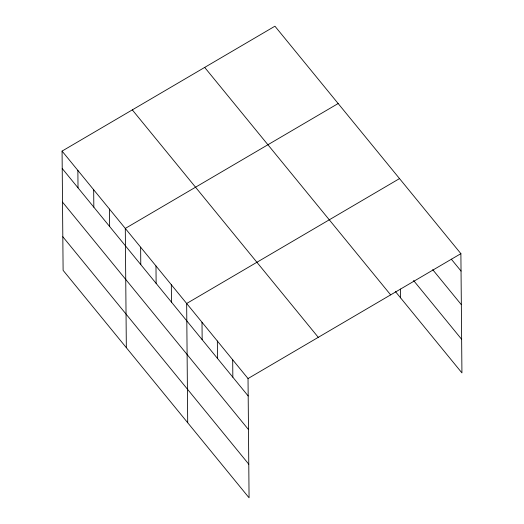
<?xml version="1.0" encoding="UTF-8"?>
<svg xmlns="http://www.w3.org/2000/svg" width="524" height="524" viewBox="0 0 524 524"><rect width="100%" height="100%" fill="white"/><g stroke="black" fill="none" stroke-linecap="round" stroke-linejoin="round"><path stroke-width="0.79" d="M62.068 151.095L248.029 378.551L249.07 497.8L63.109 270.345L62.068 151.095L274.93 26.2L460.891 253.655L461.932 372.905L395.45 291.586M338.157 103.536L125.295 228.431L126.336 347.681M399.524 178.592L186.662 303.494L187.703 422.737M248.029 378.551L460.891 253.655M451.328 259.19L461.048 271.072M432.7 269.65L461.336 304.68M413.567 280.504L461.637 339.303M204.688 67.413L390.649 294.874M132.31 109.883L318.278 337.338M62.218 168.512L248.179 395.967M62.513 202.12L248.474 429.575M62.815 236.743L248.776 464.199M400.487 289.045L400.565 297.842M232.689 359.785L232.839 377.201M217.349 341.019L217.499 358.436M202.002 322.253L202.159 339.676M171.322 284.728L171.472 302.145M155.975 265.963L156.132 283.379M140.635 247.197L140.786 264.613M109.49 209.096L109.64 226.512M93.678 189.767L93.835 207.183M77.873 170.431L78.024 187.847"/></g></svg>
